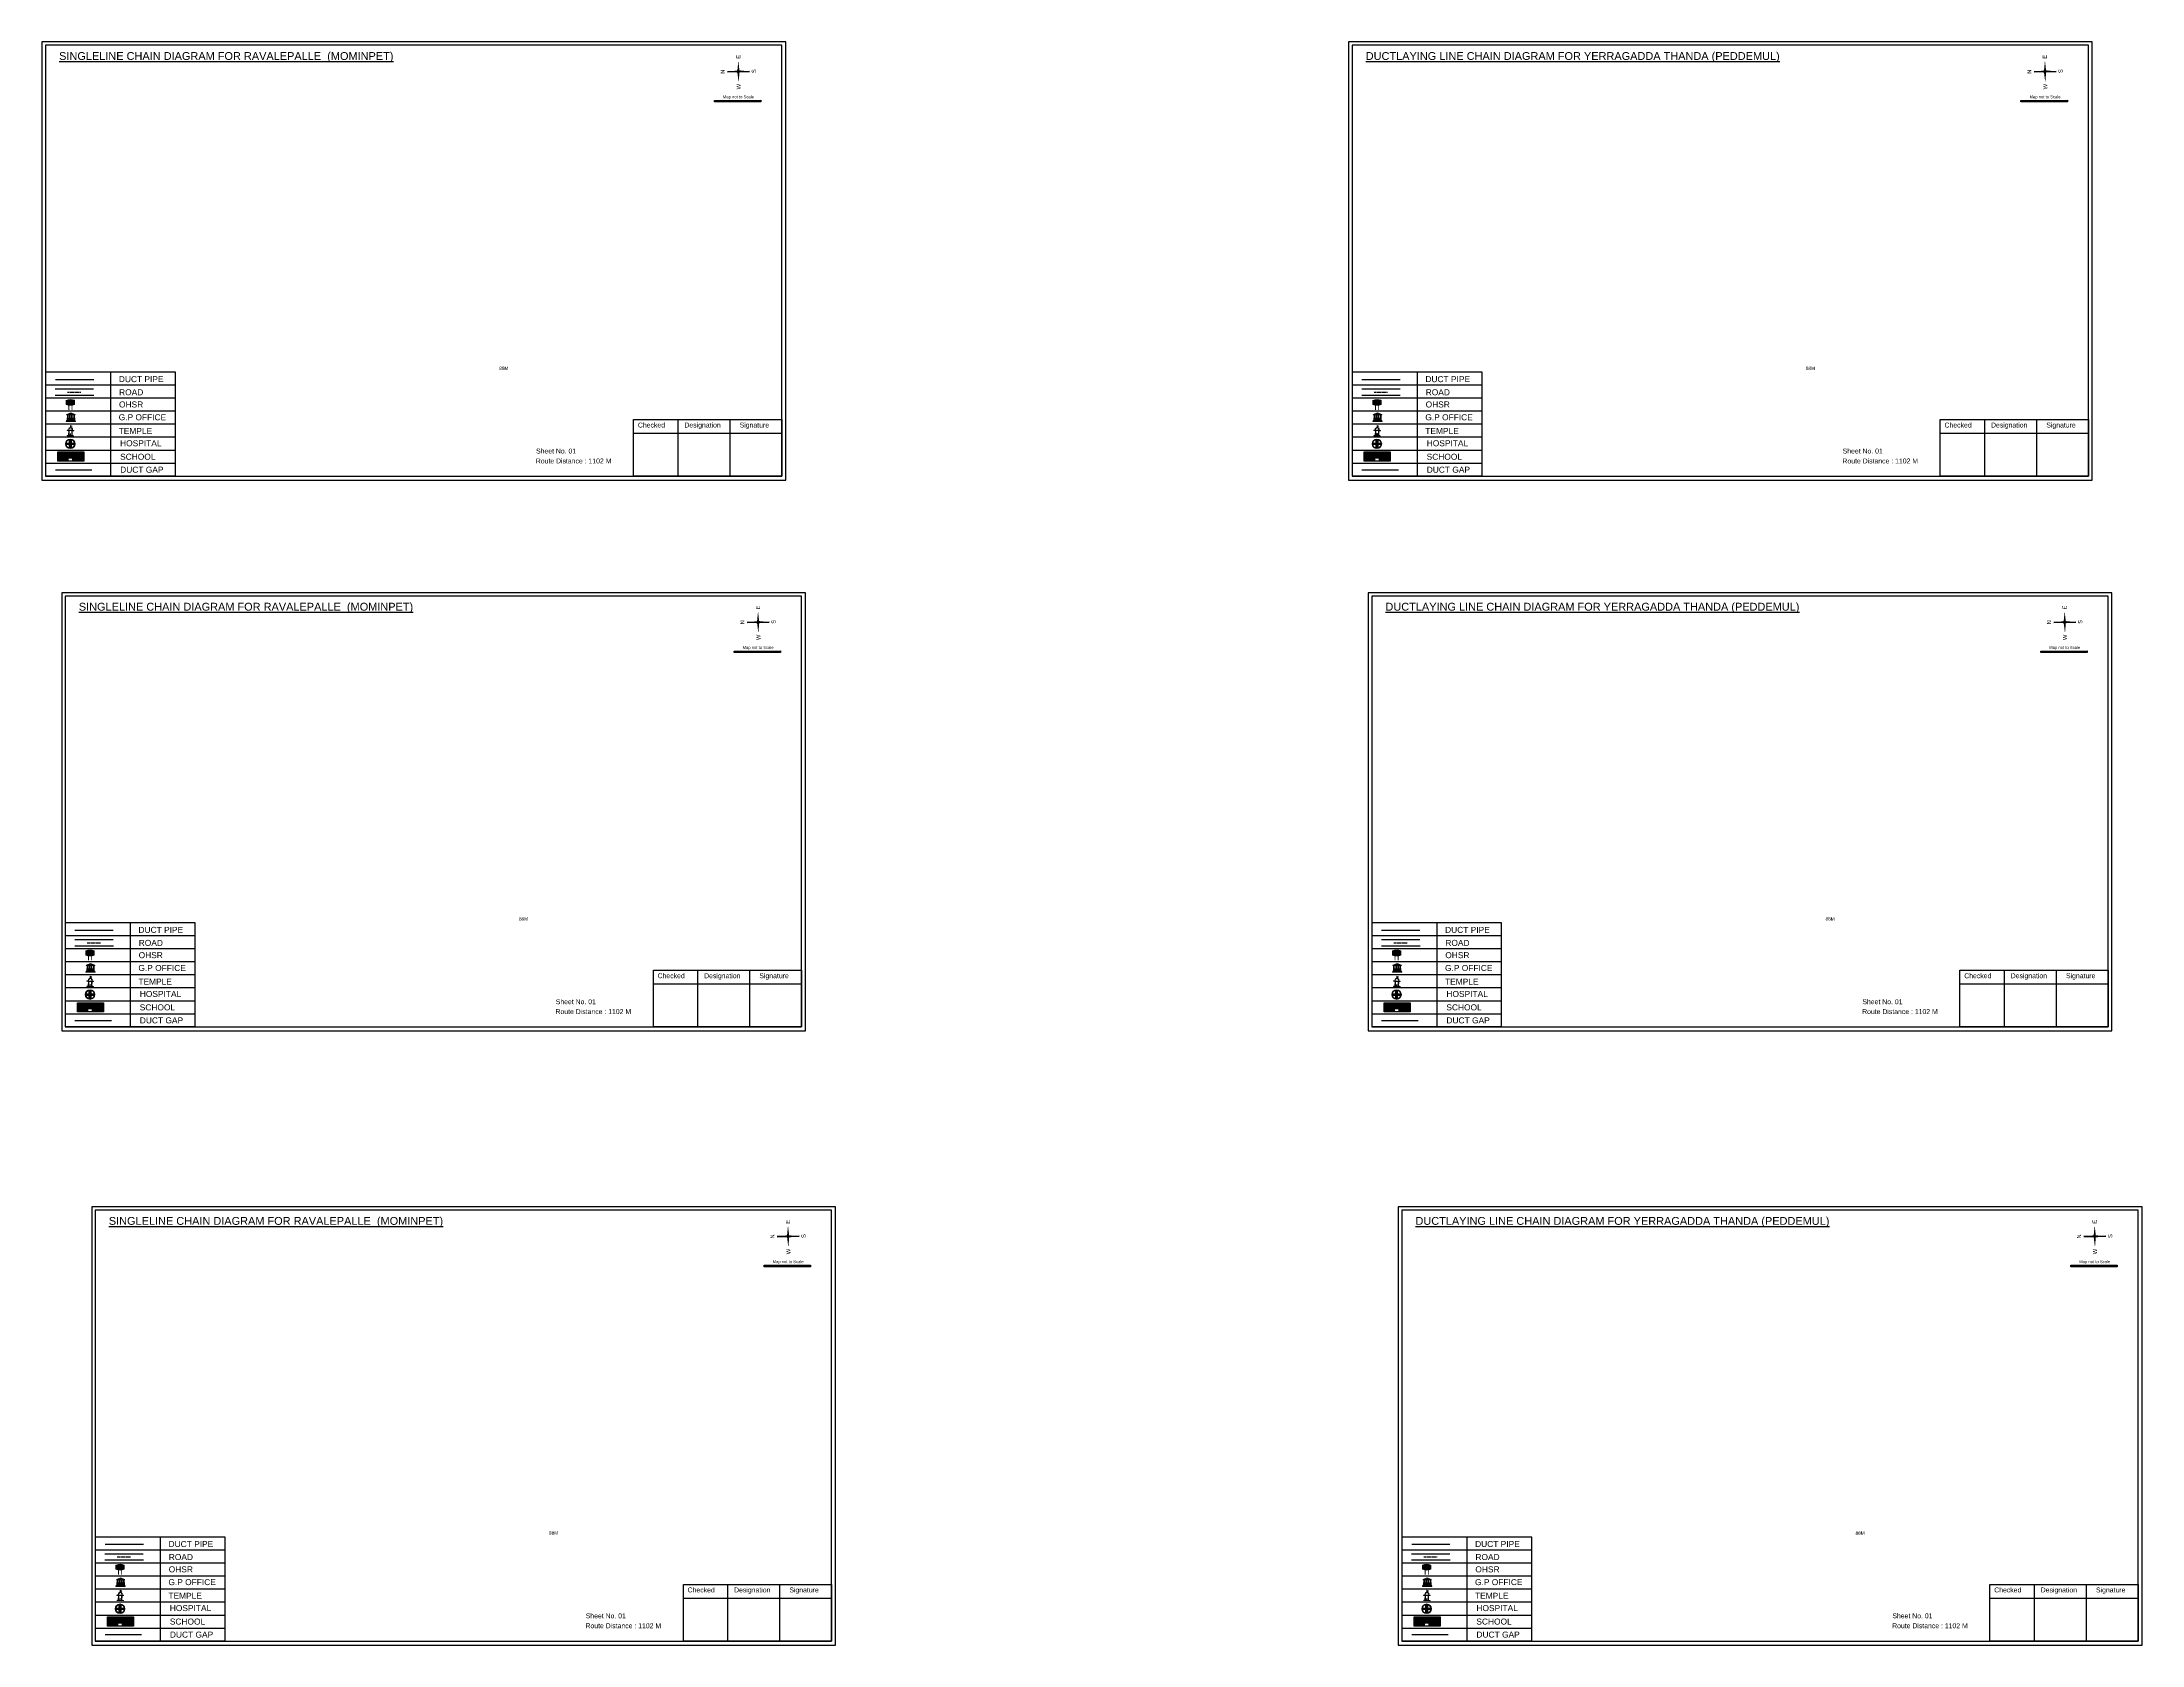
# Model space of a CAD drawing. Header units: inches. Extents: x -117 to 51867, y -12715 to 3423.
# Drawn here: x 36084 to 38598, y -12585 to -10667 of the extents above; entities that cross this region are included whole.
import ezdxf

# ---------------------------------------------------------------- set-up
doc = ezdxf.new("R2010")
doc.units = ezdxf.units.IN
doc.header["$MEASUREMENT"] = 0
doc.linetypes.add('DASHEDX2', pattern=[1.5, 1, -0.5])
doc.layers.add('LANDMARK', color=7, linetype='Continuous')
doc.layers.add('OHT', color=7, linetype='Continuous')
doc.styles.get("Standard").update_dxf_attribs({"font": 'arial.ttf'})

# ---------------------------------------------------------------- blocks, each defined once
blk = doc.blocks.new('OHT')
at = {"linetype": 'Continuous', "lineweight": 0, "true_color": 0x0ffffc}
blk.add_hatch(color=4, dxfattribs=at).paths.add_polyline_path([(0.01, 1), (0, 1, 0.101323), (-0.4, 0.92), (-0.4, 0.52, 0.194075), (0.4, 0.52), (0.4, 0.92, 0.097877)])
at = {"color": 4, "linetype": 'Continuous', "lineweight": 0, "true_color": 0x0ffffc, "flags": 128}
for points in [[(-0.4, 0.52), (-0.4, 0.92)], [(0.4, 0.52), (0.4, 0.92)]]:
    blk.add_lwpolyline(points, dxfattribs=at)
at = {"color": 4, "linetype": 'Continuous', "lineweight": 0, "true_color": 0x0ffffc, "const_width": 0.075, "flags": 128}
for points in [[(-0.15, 0), (-0.15, 0.48)], [(0.15, 0), (0.15, 0.47)]]:
    blk.add_lwpolyline(points, dxfattribs=at)
at = {"color": 4, "linetype": 'Continuous', "lineweight": 0, "true_color": 0x0ffffc}
for centre, radius, start, end in [((0.01, -0.02), 1.02, 67.3109, 113.4711), ((0, 1.51), 1.07, 247.7682, 291.7007)]:
    blk.add_arc(centre, radius, start, end, dxfattribs=at)
blk = doc.blocks.new('Government_Office')
at = {"linetype": 'Continuous', "lineweight": 0, "true_color": 0xff0000}
for points in [[(-0.5, 0.05), (0.5, 0.05), (0.5, 0), (-0.5, 0)], [(-0.45, 0.08), (-0.45, 0.12), (0.45, 0.12), (0.45, 0.08)], [(-0.4, 0.14), (-0.4, 0.18), (0.4, 0.18), (0.4, 0.14)]]:
    blk.add_hatch(color=1, dxfattribs=at).paths.add_polyline_path(points)
h = blk.add_hatch(color=1, dxfattribs=at)
h.paths.add_polyline_path([(0.44, 0.72), (0.45, 0.75), (0, 0.93), (-0.45, 0.75), (-0.44, 0.72)])
h.paths.add_polyline_path([(0.36, 0.75), (-0.36, 0.75), (0, 0.9)], flags=16)
h.paths.add_polyline_path([(0, 0.78, -1), (0, 0.87, -1)], flags=0)
h = blk.add_hatch(color=1, dxfattribs=at)
edge = h.paths.add_edge_path()
edge.add_line((-0.27, 0.2), (-0.3, 0.68))
edge.add_line((-0.3, 0.68), (-0.29, 0.68))
edge.add_arc((-0.28, 0.69), 0.0176, 225.304, 441.5659)
edge.add_line((-0.28, 0.7), (-0.39, 0.7))
edge.add_arc((-0.39, 0.69), 0.0176, 98.4341, 314.696)
edge.add_line((-0.38, 0.68), (-0.37, 0.68))
edge.add_line((-0.37, 0.68), (-0.4, 0.2))
edge.add_line((-0.4, 0.2), (-0.27, 0.2))
h = blk.add_hatch(color=1, dxfattribs=at)
edge = h.paths.add_edge_path()
edge.add_line((-0.05, 0.2), (-0.07, 0.68))
edge.add_line((-0.07, 0.68), (-0.07, 0.68))
edge.add_arc((-0.05, 0.69), 0.0176, 225.304, 441.5659)
edge.add_line((-0.05, 0.7), (-0.17, 0.7))
edge.add_arc((-0.17, 0.69), 0.0176, 98.4341, 314.696)
edge.add_line((-0.16, 0.68), (-0.15, 0.68))
edge.add_line((-0.15, 0.68), (-0.18, 0.2))
edge.add_line((-0.18, 0.2), (-0.05, 0.2))
h = blk.add_hatch(color=1, dxfattribs=at)
edge = h.paths.add_edge_path()
edge.add_arc((0, 0.83), 0.0467, 90, 270)
edge.add_arc((0, 0.83), 0.0467, 270, 450)
h = blk.add_hatch(color=1, dxfattribs=at)
edge = h.paths.add_edge_path()
edge.add_line((0.18, 0.2), (0.15, 0.68))
edge.add_line((0.15, 0.68), (0.16, 0.68))
edge.add_arc((0.17, 0.69), 0.0176, 225.304, 441.5659)
edge.add_line((0.17, 0.7), (0.05, 0.7))
edge.add_arc((0.05, 0.69), 0.0176, 98.4341, 314.696)
edge.add_line((0.07, 0.68), (0.07, 0.68))
edge.add_line((0.07, 0.68), (0.05, 0.2))
edge.add_line((0.05, 0.2), (0.18, 0.2))
h = blk.add_hatch(color=1, dxfattribs=at)
edge = h.paths.add_edge_path()
edge.add_line((0.4, 0.2), (0.37, 0.68))
edge.add_line((0.37, 0.68), (0.38, 0.68))
edge.add_arc((0.39, 0.69), 0.0176, 225.304, 441.5659)
edge.add_line((0.4, 0.7), (0.28, 0.7))
edge.add_arc((0.28, 0.69), 0.0176, 98.4341, 314.696)
edge.add_line((0.29, 0.68), (0.3, 0.68))
edge.add_line((0.3, 0.68), (0.27, 0.2))
edge.add_line((0.27, 0.2), (0.4, 0.2))
at = {"color": 1, "linetype": 'Continuous', "lineweight": 0, "true_color": 0xff0000, "flags": 128}
for points in [[(-0.5, 0.05), (0.5, 0.05), (0.5, 0), (-0.5, 0)], [(-0.45, 0.75), (-0.44, 0.72), (0.44, 0.72), (0.45, 0.75), (0, 0.93)], [(-0.45, 0.08), (-0.45, 0.12), (0.45, 0.12), (0.45, 0.08)], [(-0.4, 0.14), (-0.4, 0.18), (0.4, 0.18), (0.4, 0.14)], [(-0.36, 0.75), (0.36, 0.75), (0, 0.9)]]:
    blk.add_lwpolyline(points, close=True, dxfattribs=at)
for points in [[(-0.27, 0.2), (-0.3, 0.68), (-0.29, 0.68, 1.379694), (-0.28, 0.7), (-0.39, 0.7, 1.379694), (-0.38, 0.68), (-0.37, 0.68), (-0.4, 0.2)], [(-0.05, 0.2), (-0.07, 0.68), (-0.07, 0.68, 1.379694), (-0.05, 0.7), (-0.17, 0.7, 1.379694), (-0.16, 0.68), (-0.15, 0.68), (-0.18, 0.2)], [(0, 0.87, 1), (0, 0.78, 1)], [(0.18, 0.2), (0.15, 0.68), (0.16, 0.68, 1.379694), (0.17, 0.7), (0.05, 0.7, 1.379694), (0.07, 0.68), (0.07, 0.68), (0.05, 0.2)], [(0.4, 0.2), (0.37, 0.68), (0.38, 0.68, 1.379694), (0.4, 0.7), (0.28, 0.7, 1.379694), (0.29, 0.68), (0.3, 0.68), (0.27, 0.2)]]:
    blk.add_lwpolyline(points, format="xyb", close=True, dxfattribs=at)
blk = doc.blocks.new('Temple')
at = {"linetype": 'Continuous', "lineweight": 0, "true_color": 0xff0000}
h = blk.add_hatch(color=1, dxfattribs=at)
edge = h.paths.add_edge_path()
edge.add_line((0.17, 0.49), (0.22, 0.49))
edge.add_line((0.22, 0.49), (0.22, 0.5))
edge.add_line((0.22, 0.5), (0.31, 0.5))
edge.add_line((0.31, 0.5), (0.31, 0.53))
edge.add_line((0.31, 0.53), (0.26, 0.53))
edge.add_line((0.26, 0.53), (0.26, 0.54))
edge.add_line((0.26, 0.54), (0.2, 0.54))
edge.add_spline(control_points=[(0.2, 0.54), (0.2, 0.59), (0.19, 0.64), (0.14, 0.74), (0.09, 0.79), (0.03, 0.8), (0.02, 0.81), (0.01, 0.81)], knot_values=[4.712389, 4.712389, 4.712389, 4.712389, 5.278166, 5.278166, 6.117402, 6.117402, 6.223801, 6.223801, 6.223801, 6.223801], degree=3, periodic=0)
edge.add_line((0.01, 0.81), (0.01, 0.79))
edge.add_line((0.01, 0.79), (-0.01, 0.79))
edge.add_line((-0.01, 0.79), (-0.01, 0.81))
edge.add_spline(control_points=[(-0.01, 0.81), (-0.05, 0.8), (-0.1, 0.78), (-0.17, 0.7), (-0.2, 0.63), (-0.2, 0.55), (-0.2, 0.55), (-0.2, 0.54)], knot_values=[6.343965, 6.343965, 6.343965, 6.343965, 6.956638, 6.956638, 7.795874, 7.795874, 7.853982, 7.853982, 7.853982, 7.853982], degree=3, periodic=0)
edge.add_line((-0.2, 0.54), (-0.26, 0.54))
edge.add_line((-0.26, 0.54), (-0.26, 0.53))
edge.add_line((-0.26, 0.53), (-0.31, 0.53))
edge.add_line((-0.31, 0.53), (-0.31, 0.5))
edge.add_line((-0.31, 0.5), (-0.22, 0.5))
edge.add_line((-0.22, 0.5), (-0.22, 0.49))
edge.add_line((-0.22, 0.49), (-0.17, 0.49))
edge.add_line((-0.17, 0.49), (-0.17, 0.07))
edge.add_arc((-0.2, 0.07), 0.03, -90, 0, ccw=False)
edge.add_line((-0.2, 0.04), (-0.26, 0.04))
edge.add_line((-0.26, 0.04), (-0.26, 0.03))
edge.add_line((-0.26, 0.03), (-0.31, 0.03))
edge.add_line((-0.31, 0.03), (-0.31, 0))
edge.add_line((-0.31, 0), (0.31, 0))
edge.add_line((0.31, 0), (0.31, 0.03))
edge.add_line((0.31, 0.03), (0.26, 0.03))
edge.add_line((0.26, 0.03), (0.26, 0.04))
edge.add_line((0.26, 0.04), (0.2, 0.04))
edge.add_arc((0.2, 0.07), 0.03, 180, 270, ccw=False)
edge.add_line((0.17, 0.07), (0.17, 0.49))
h.paths.add_polyline_path([(0.12, 0.07, -0.414214), (0.1, 0.04), (0.05, 0.04), (0.05, 0.03), (-0.05, 0.03), (-0.05, 0.04), (-0.1, 0.04, -0.414214), (-0.12, 0.07), (-0.12, 0.5), (0.12, 0.5)], flags=16)
edge = h.paths.add_edge_path(flags=16)
edge.add_ellipse((0, 0.54), major_axis=(0, 0.242), ratio=0.722808, start_angle=270, end_angle=450, ccw=False)
edge.add_line((0.17, 0.54), (-0.17, 0.54))
h.paths.add_polyline_path([(0.01, 0.23), (0.01, 0.07), (-0.01, 0.07), (-0.01, 0.23)], flags=0)
at = {"linetype": 'Continuous', "lineweight": 0, "true_color": 0xe66000}
blk.add_hatch(color=32, dxfattribs=at).paths.add_polyline_path([(-0.01, 1), (0.15, 0.93), (0, 0.85)])
at = {"linetype": 'Continuous', "lineweight": 0, "true_color": 0xff0000}
h = blk.add_hatch(color=1, dxfattribs=at)
edge = h.paths.add_edge_path()
edge.add_line((0.01, 0.86), (0, 0.85))
edge.add_line((0, 0.85), (0, 0.93))
edge.add_line((0, 0.93), (-0.01, 0.93))
edge.add_line((-0.01, 0.93), (-0.01, 0.81))
edge.add_spline(control_points=[(-0.01, 0.81), (0, 0.81), (0, 0.81), (0.01, 0.81)], knot_values=[6.223801, 6.223801, 6.223801, 6.223801, 6.343965, 6.343965, 6.343965, 6.343965], degree=3, periodic=0)
edge.add_line((0.01, 0.81), (0.01, 0.86))
h = blk.add_hatch(color=1, dxfattribs=at)
edge = h.paths.add_edge_path()
edge.add_line((0.01, 0.79), (0.01, 0.81))
edge.add_spline(control_points=[(0.01, 0.81), (0, 0.81), (0, 0.81), (-0.01, 0.81)], knot_values=[6.223801, 6.223801, 6.223801, 6.223801, 6.343965, 6.343965, 6.343965, 6.343965], degree=3, periodic=0)
edge.add_line((-0.01, 0.81), (-0.01, 0.79))
edge.add_line((-0.01, 0.79), (0.01, 0.79))
at = {"color": 1, "linetype": 'Continuous', "lineweight": 0, "true_color": 0xff0000, "flags": 128}
blk.add_lwpolyline([(0.2, 0.54), (0.26, 0.54), (0.26, 0.53), (0.31, 0.53), (0.31, 0.5), (0.22, 0.5), (0.22, 0.49), (0.17, 0.49), (0.17, 0.07, 0.414214), (0.2, 0.04), (0.26, 0.04), (0.26, 0.03), (0.31, 0.03), (0.31, 0), (-0.31, 0), (-0.31, 0.03), (-0.26, 0.03), (-0.26, 0.04), (-0.2, 0.04, 0.414214), (-0.17, 0.07), (-0.17, 0.49), (-0.22, 0.49), (-0.22, 0.5), (-0.31, 0.5), (-0.31, 0.53), (-0.26, 0.53), (-0.26, 0.54), (-0.2, 0.54)], format="xyb", dxfattribs=at)
blk.add_lwpolyline([(-0.17, 0.54), (0.17, 0.54)], dxfattribs=at)
blk.add_lwpolyline([(0.12, 0.5), (0.12, 0.07, -0.414214), (0.1, 0.04), (0.05, 0.04), (0.05, 0.03), (-0.05, 0.03), (-0.05, 0.04), (-0.1, 0.04, -0.414214), (-0.12, 0.07), (-0.12, 0.5)], format="xyb", close=True, dxfattribs=at)
at = {"color": 32, "linetype": 'Continuous', "lineweight": 0, "true_color": 0xe66000, "flags": 128}
blk.add_lwpolyline([(-0.01, 1), (0.15, 0.93), (0, 0.85), (-0.01, 1)], dxfattribs=at)
at = {"color": 1, "linetype": 'Continuous', "lineweight": 0, "true_color": 0xff0000, "flags": 128}
for points in [[(0.01, 0.93), (-0.01, 0.93), (-0.01, 0.79), (0.01, 0.79)], [(0.01, 0.23), (-0.01, 0.23), (-0.01, 0.07), (0.01, 0.07)]]:
    blk.add_lwpolyline(points, close=True, dxfattribs=at)
at = {"color": 1, "linetype": 'Continuous', "lineweight": 0, "true_color": 0xff0000}
blk.add_ellipse((0, 0.54), major_axis=(0, 0.242), ratio=0.722808, start_param=4.712389, end_param=7.853982, dxfattribs=at)
blk.add_open_spline([(0.2, 0.54), (0.2, 0.59), (0.19, 0.64), (0.14, 0.74), (0.09, 0.79), (-0.02, 0.82), (-0.08, 0.79), (-0.17, 0.7), (-0.2, 0.63), (-0.2, 0.55), (-0.2, 0.55), (-0.2, 0.54)], degree=3, knots=[4.712389, 4.712389, 4.712389, 4.712389, 5.278166, 5.278166, 6.117402, 6.117402, 6.956638, 6.956638, 7.795874, 7.795874, 7.853982, 7.853982, 7.853982, 7.853982], dxfattribs=at)
blk = doc.blocks.new('*U100')
at = {"color": 0, "linetype": 'DASHEDX2', "transparency": 16777216}
blk.add_line((-8.2, 0), (8, 0), dxfattribs=at)
blk = doc.blocks.new('Hospital')
at = {"linetype": 'Continuous', "lineweight": 0, "true_color": 0x000000}
h = blk.add_hatch(color=18, dxfattribs=at)
h.paths.add_polyline_path([(-0.5, 0, 1), (0.5, 0, 1)])
h.paths.add_polyline_path([(0.45, 0, -1), (-0.45, 0, -1)], flags=16)
at = {"linetype": 'Continuous', "true_color": 0xff0000}
blk.add_hatch(color=1, dxfattribs=at).paths.add_polyline_path([(-0.39, 0.08), (-0.08, 0.08), (-0.08, 0.39), (0.08, 0.39), (0.08, 0.08), (0.39, 0.08), (0.39, -0.08), (0.08, -0.08), (0.08, -0.39), (-0.08, -0.39), (-0.08, -0.08), (-0.39, -0.08)])
at = {"color": 1, "linetype": 'Continuous', "true_color": 0xff0000, "flags": 128}
blk.add_lwpolyline([(-0.39, 0.08), (-0.08, 0.08), (-0.08, 0.39), (0.08, 0.39), (0.08, 0.08), (0.39, 0.08), (0.39, -0.08), (0.08, -0.08), (0.08, -0.39), (-0.08, -0.39), (-0.08, -0.08), (-0.39, -0.08)], close=True, dxfattribs=at)
at = {"color": 18, "linetype": 'Continuous', "lineweight": 0, "true_color": 0x000000}
for radius in [0.5, 0.446]:
    blk.add_circle((0, 0), radius, dxfattribs=at)
blk = doc.blocks.new('*U101')
at = {"color": 0, "linetype": 'DASHEDX2', "transparency": 16777216}
blk.add_line((-8.2, 0), (8, 0), dxfattribs=at)
blk = doc.blocks.new('*U90')
at = {"color": 0, "linetype": 'DASHEDX2', "transparency": 16777216}
blk.add_line((-8.2, 0), (8, 0), dxfattribs=at)
blk = doc.blocks.new('*U91')
at = {"color": 0, "linetype": 'DASHEDX2', "transparency": 16777216}
blk.add_line((-8.2, 0), (8, 0), dxfattribs=at)
blk = doc.blocks.new('*U92')
at = {"color": 0, "linetype": 'DASHEDX2', "transparency": 16777216}
blk.add_line((-8.2, 0), (8, 0), dxfattribs=at)
blk = doc.blocks.new('*U93')
at = {"color": 0, "linetype": 'DASHEDX2', "transparency": 16777216}
blk.add_line((-8.2, 0), (8, 0), dxfattribs=at)

msp = doc.modelspace()

# ---------------------------------------------------------------- hatches: boundary and pattern name
at = {"true_color": 0x0093dd}
h = msp.add_hatch(color=142, dxfattribs=at)
h.dxf.hatch_style = 1
h.paths.add_polyline_path([(36889.2, -10736.4), (36889.2, -10738.3), (36944.7, -10738.1), (36944.7, -10736.3)])
h = msp.add_hatch(color=142, dxfattribs=at)
h.dxf.hatch_style = 1
h.paths.add_polyline_path([(38453.2, -10736.4), (38453.2, -10738.3), (38508.7, -10738.1), (38508.7, -10736.3)])
at = {"true_color": 0xc8c92d}
h = msp.add_hatch(color=52, dxfattribs=at)
h.dxf.hatch_style = 1
h.paths.add_polyline_path([(36109.4, -11157.3), (36103.2, -11157.3), (36103.2, -11168.4), (36109.4, -11168.4)])
h.paths.add_polyline_path([(36134.2, -11157.3), (36128.1, -11157.3), (36128.1, -11168.4), (36134.2, -11168.4)])
at = {"true_color": 0x293189}
h = msp.add_hatch(color=177, dxfattribs=at)
h.dxf.hatch_style = 1
h.paths.add_polyline_path([(36128.1, -11157.3), (36109.4, -11157.3), (36109.4, -11168.4), (36116.4, -11168.4), (36116.4, -11164.8), (36120.3, -11164.8), (36120.3, -11168.4), (36128.1, -11168.4)])
h.paths.add_polyline_path([(36112.1, -11159.8), (36110.7, -11159.8), (36110.7, -11158.5), (36112.1, -11158.5)], flags=16)
h.paths.add_polyline_path([(36124.9, -11159.8), (36124.9, -11158.5), (36126.3, -11158.5), (36126.3, -11159.8)], flags=16)
at = {"true_color": 0xc8c92d}
h = msp.add_hatch(color=52, dxfattribs=at)
h.dxf.hatch_style = 1
h.paths.add_polyline_path([(37673.4, -11157.3), (37667.2, -11157.3), (37667.2, -11168.4), (37673.4, -11168.4)])
h.paths.add_polyline_path([(37698.2, -11157.3), (37692.1, -11157.3), (37692.1, -11168.4), (37698.2, -11168.4)])
at = {"true_color": 0x293189}
h = msp.add_hatch(color=177, dxfattribs=at)
h.dxf.hatch_style = 1
h.paths.add_polyline_path([(37692.1, -11157.3), (37673.4, -11157.3), (37673.4, -11168.4), (37680.4, -11168.4), (37680.4, -11164.8), (37684.2, -11164.8), (37684.2, -11168.4), (37692.1, -11168.4)])
h.paths.add_polyline_path([(37676, -11159.8), (37674.7, -11159.8), (37674.7, -11158.5), (37676, -11158.5)], flags=16)
h.paths.add_polyline_path([(37688.9, -11159.8), (37688.9, -11158.5), (37690.3, -11158.5), (37690.3, -11159.8)], flags=16)
at = {"true_color": 0x0093dd}
h = msp.add_hatch(color=142, dxfattribs=at)
h.dxf.hatch_style = 1
h.paths.add_polyline_path([(36912.8, -11395.6), (36912.8, -11397.4), (36968.3, -11397.3), (36968.3, -11395.4)])
h = msp.add_hatch(color=142, dxfattribs=at)
h.dxf.hatch_style = 1
h.paths.add_polyline_path([(38476.8, -11395.6), (38476.8, -11397.4), (38532.3, -11397.3), (38532.3, -11395.4)])
at = {"true_color": 0xc8c92d}
h = msp.add_hatch(color=52, dxfattribs=at)
h.dxf.hatch_style = 1
h.paths.add_polyline_path([(36133, -11816.5), (36126.8, -11816.5), (36126.8, -11827.6), (36133, -11827.6)])
h.paths.add_polyline_path([(36157.8, -11816.5), (36151.7, -11816.5), (36151.7, -11827.6), (36157.8, -11827.6)])
at = {"true_color": 0x293189}
h = msp.add_hatch(color=177, dxfattribs=at)
h.dxf.hatch_style = 1
h.paths.add_polyline_path([(36151.7, -11816.5), (36133, -11816.5), (36133, -11827.6), (36140, -11827.6), (36140, -11824), (36143.8, -11824), (36143.8, -11827.6), (36151.7, -11827.6)])
h.paths.add_polyline_path([(36135.6, -11819), (36134.3, -11819), (36134.3, -11817.7), (36135.6, -11817.7)], flags=16)
h.paths.add_polyline_path([(36148.5, -11819), (36148.5, -11817.7), (36149.9, -11817.7), (36149.9, -11819)], flags=16)
at = {"true_color": 0xc8c92d}
h = msp.add_hatch(color=52, dxfattribs=at)
h.dxf.hatch_style = 1
h.paths.add_polyline_path([(37697, -11816.5), (37690.8, -11816.5), (37690.8, -11827.6), (37697, -11827.6)])
h.paths.add_polyline_path([(37721.8, -11816.5), (37715.6, -11816.5), (37715.6, -11827.6), (37721.8, -11827.6)])
at = {"true_color": 0x293189}
h = msp.add_hatch(color=177, dxfattribs=at)
h.dxf.hatch_style = 1
h.paths.add_polyline_path([(37715.6, -11816.5), (37697, -11816.5), (37697, -11827.6), (37704, -11827.6), (37704, -11824), (37707.8, -11824), (37707.8, -11827.6), (37715.6, -11827.6)])
h.paths.add_polyline_path([(37699.6, -11819), (37698.3, -11819), (37698.3, -11817.7), (37699.6, -11817.7)], flags=16)
h.paths.add_polyline_path([(37712.5, -11819), (37712.5, -11817.7), (37713.9, -11817.7), (37713.9, -11819)], flags=16)
at = {"true_color": 0x0093dd}
h = msp.add_hatch(color=142, dxfattribs=at)
h.dxf.hatch_style = 1
h.paths.add_polyline_path([(36948.7, -12130.8), (36948.7, -12132.6), (37004.2, -12132.5), (37004.2, -12130.6)])
h = msp.add_hatch(color=142, dxfattribs=at)
h.dxf.hatch_style = 1
h.paths.add_polyline_path([(38512.7, -12130.8), (38512.7, -12132.6), (38568.2, -12132.5), (38568.2, -12130.6)])
at = {"true_color": 0xc8c92d}
h = msp.add_hatch(color=52, dxfattribs=at)
h.dxf.hatch_style = 1
h.paths.add_polyline_path([(36168.9, -12551.7), (36162.7, -12551.7), (36162.7, -12562.8), (36168.9, -12562.8)])
h.paths.add_polyline_path([(36193.7, -12551.7), (36187.6, -12551.7), (36187.6, -12562.8), (36193.7, -12562.8)])
at = {"true_color": 0x293189}
h = msp.add_hatch(color=177, dxfattribs=at)
h.dxf.hatch_style = 1
h.paths.add_polyline_path([(36187.6, -12551.7), (36168.9, -12551.7), (36168.9, -12562.8), (36175.9, -12562.8), (36175.9, -12559.1), (36179.8, -12559.1), (36179.8, -12562.8), (36187.6, -12562.8)])
h.paths.add_polyline_path([(36171.6, -12554.2), (36170.2, -12554.2), (36170.2, -12552.9), (36171.6, -12552.9)], flags=16)
h.paths.add_polyline_path([(36184.4, -12554.2), (36184.4, -12552.9), (36185.8, -12552.9), (36185.8, -12554.2)], flags=16)
at = {"true_color": 0xc8c92d}
h = msp.add_hatch(color=52, dxfattribs=at)
h.dxf.hatch_style = 1
h.paths.add_polyline_path([(37732.9, -12551.7), (37726.7, -12551.7), (37726.7, -12562.8), (37732.9, -12562.8)])
h.paths.add_polyline_path([(37757.7, -12551.7), (37751.6, -12551.7), (37751.6, -12562.8), (37757.7, -12562.8)])
at = {"true_color": 0x293189}
h = msp.add_hatch(color=177, dxfattribs=at)
h.dxf.hatch_style = 1
h.paths.add_polyline_path([(37751.6, -12551.7), (37732.9, -12551.7), (37732.9, -12562.8), (37739.9, -12562.8), (37739.9, -12559.1), (37743.7, -12559.1), (37743.7, -12562.8), (37751.6, -12562.8)])
h.paths.add_polyline_path([(37735.6, -12554.2), (37734.2, -12554.2), (37734.2, -12552.9), (37735.6, -12552.9)], flags=16)
h.paths.add_polyline_path([(37748.4, -12554.2), (37748.4, -12552.9), (37749.8, -12552.9), (37749.8, -12554.2)], flags=16)

# ---------------------------------------------------------------- linework, layer by layer
for p, q in [((36931.3, -10701.7), (36905, -10702.2)), ((36905, -10702.2), (36931.3, -10701.7)), ((36931.3, -10701.7), (36905, -10702.2)), ((36918.1, -10701.9), (36931.3, -10701.7)), ((38495.3, -10701.7), (38469, -10702.2)), ((38469, -10702.2), (38495.3, -10701.7)), ((38495.3, -10701.7), (38469, -10702.2)), ((38482.1, -10701.9), (38495.3, -10701.7)), ((36088.5, -11061.9), (36088.5, -11185.1)), ((36244.1, -11077.5), (36088.5, -11077.5)), ((36100.2, -11081.8), (36146.1, -11081.8)), ((36166.3, -11061.9), (36166.3, -11186.3)), ((37652.5, -11061.9), (37652.5, -11185.1)), ((37808.1, -11077.5), (37652.5, -11077.5)), ((37664.2, -11081.8), (37710.1, -11081.8)), ((37730.3, -11061.9), (37730.3, -11186.3)), ((36244.1, -11093), (36088.5, -11093)), ((36244.1, -11108.6), (36088.5, -11108.6)), ((36100.2, -11089.3), (36146.3, -11089.3)), ((37808.1, -11093), (37652.5, -11093)), ((37808.1, -11108.6), (37652.5, -11108.6)), ((37664.2, -11089.3), (37710.3, -11089.3)), ((36244.1, -11124.1), (36088.5, -11124.1)), ((37808.1, -11124.1), (37652.5, -11124.1)), ((36244.1, -11139.7), (36088.5, -11139.7)), ((36088.5, -11155.2), (36244.1, -11155.2)), ((37808.1, -11139.7), (37652.5, -11139.7)), ((37652.5, -11155.2), (37808.1, -11155.2)), ((36088.5, -11170.8), (36244.1, -11170.8)), ((36088.5, -11185.1), (36088.5, -11186.3)), ((36088.5, -11185.4), (36088.5, -11186.3)), ((37652.5, -11170.8), (37808.1, -11170.8)), ((37652.5, -11185.1), (37652.5, -11186.3)), ((37652.5, -11185.4), (37652.5, -11186.3)), ((36244.1, -11186.3), (36088.5, -11186.3)), ((37808.1, -11186.3), (37652.5, -11186.3)), ((36954.8, -11360.9), (36928.6, -11361.3)), ((36928.6, -11361.3), (36954.8, -11360.9)), ((36954.8, -11360.9), (36928.6, -11361.3)), ((36941.7, -11361.1), (36954.8, -11360.9)), ((38518.8, -11360.9), (38492.5, -11361.3)), ((38492.5, -11361.3), (38518.8, -11360.9)), ((38518.8, -11360.9), (38492.5, -11361.3)), ((38505.7, -11361.1), (38518.8, -11360.9)), ((36112.1, -11721.1), (36112.1, -11844.3)), ((36267.7, -11736.6), (36112.1, -11736.6)), ((36189.9, -11721.1), (36189.9, -11845.5)), ((37676.1, -11721.1), (37676.1, -11844.3)), ((37831.6, -11736.6), (37676.1, -11736.6)), ((37753.9, -11721.1), (37753.9, -11845.5)), ((36267.7, -11752.2), (36112.1, -11752.2)), ((36123.8, -11740.9), (36169.7, -11740.9)), ((36123.8, -11748.4), (36169.9, -11748.4)), ((37831.6, -11752.2), (37676.1, -11752.2)), ((37687.8, -11740.9), (37733.7, -11740.9)), ((37687.8, -11748.4), (37733.9, -11748.4)), ((36267.7, -11767.7), (36112.1, -11767.7)), ((36267.7, -11783.3), (36112.1, -11783.3)), ((37831.6, -11767.7), (37676.1, -11767.7)), ((37831.6, -11783.3), (37676.1, -11783.3)), ((36267.7, -11798.8), (36112.1, -11798.8)), ((37831.6, -11798.8), (37676.1, -11798.8)), ((36112.1, -11814.4), (36267.7, -11814.4)), ((36112.1, -11829.9), (36267.7, -11829.9)), ((37676.1, -11814.4), (37831.6, -11814.4)), ((37676.1, -11829.9), (37831.6, -11829.9)), ((36112.1, -11844.3), (36112.1, -11845.5)), ((36112.1, -11844.5), (36112.1, -11845.5)), ((36267.7, -11845.5), (36112.1, -11845.5)), ((37676.1, -11844.3), (37676.1, -11845.5)), ((37676.1, -11844.5), (37676.1, -11845.5)), ((37831.6, -11845.5), (37676.1, -11845.5)), ((36990.8, -12096.1), (36964.5, -12096.5)), ((36964.5, -12096.5), (36990.8, -12096.1)), ((36990.8, -12096.1), (36964.5, -12096.5)), ((36977.6, -12096.3), (36990.8, -12096.1)), ((38554.8, -12096.1), (38528.5, -12096.5)), ((38528.5, -12096.5), (38554.8, -12096.1)), ((38554.8, -12096.1), (38528.5, -12096.5)), ((38541.6, -12096.3), (38554.8, -12096.1)), ((36148, -12456.3), (36148, -12579.5)), ((36225.8, -12456.3), (36225.8, -12580.7)), ((37712, -12456.3), (37712, -12579.5)), ((37789.8, -12456.3), (37789.8, -12580.7)), ((36303.6, -12471.8), (36148, -12471.8)), ((36303.6, -12487.4), (36148, -12487.4)), ((36159.7, -12476.1), (36205.6, -12476.1)), ((36159.7, -12483.6), (36205.8, -12483.6)), ((37867.6, -12471.8), (37712, -12471.8)), ((37867.6, -12487.4), (37712, -12487.4)), ((37723.7, -12476.1), (37769.6, -12476.1)), ((37723.7, -12483.6), (37769.8, -12483.6)), ((36303.6, -12502.9), (36148, -12502.9)), ((37867.6, -12502.9), (37712, -12502.9)), ((36303.6, -12518.5), (36148, -12518.5)), ((36303.6, -12534), (36148, -12534)), ((37867.6, -12518.5), (37712, -12518.5)), ((37867.6, -12534), (37712, -12534)), ((36148, -12549.6), (36303.6, -12549.6)), ((36148, -12565.1), (36303.6, -12565.1)), ((37712, -12549.6), (37867.6, -12549.6)), ((37712, -12565.1), (37867.6, -12565.1)), ((36148, -12579.5), (36148, -12580.7)), ((36148, -12579.7), (36148, -12580.7)), ((36303.6, -12580.7), (36148, -12580.7)), ((37712, -12579.5), (37712, -12580.7)), ((37712, -12579.7), (37712, -12580.7)), ((37867.6, -12580.7), (37712, -12580.7))]:
    msp.add_line(p, q)
at = {"color": 1}
for p, q in [((36905, -10702.2), (36918.1, -10701.9)), ((38469, -10702.2), (38482.1, -10701.9)), ((36928.6, -11361.3), (36941.7, -11361.1)), ((38492.5, -11361.3), (38505.7, -11361.1)), ((36964.5, -12096.5), (36977.6, -12096.3)), ((38528.5, -12096.5), (38541.6, -12096.3))]:
    msp.add_line(p, q, dxfattribs=at)
at = {"color": 242, "true_color": 0xcd2027}
for p, q in [((36792.6, -11134.9), (36969.9, -11134.9)), ((36845.6, -11118.5), (36845.6, -11186.4)), ((36907.8, -11118.5), (36907.8, -11186.4)), ((38356.6, -11134.9), (38533.9, -11134.9)), ((38409.6, -11118.5), (38409.6, -11186.4)), ((38471.8, -11118.5), (38471.8, -11186.4)), ((36869.2, -11777.6), (36869.2, -11845.5)), ((36931.4, -11777.6), (36931.4, -11845.5)), ((38433.2, -11777.6), (38433.2, -11845.5)), ((38495.4, -11777.6), (38495.4, -11845.5)), ((36816.2, -11794.1), (36993.4, -11794.1)), ((38380.2, -11794.1), (38557.4, -11794.1)), ((36905.1, -12512.8), (36905.1, -12580.7)), ((36967.3, -12512.8), (36967.3, -12580.7)), ((38469.1, -12512.8), (38469.1, -12580.7)), ((38531.3, -12512.8), (38531.3, -12580.7)), ((36852.1, -12529.3), (37029.4, -12529.3)), ((38416.1, -12529.3), (38593.4, -12529.3))]:
    msp.add_line(p, q, dxfattribs=at)
for points in [[(36084.4, -10666.5), (36084.4, -11191), (36974.6, -11191), (36974.6, -10666.5)], [(36088.5, -10670.5), (36088.5, -11186.3), (36969.9, -11186.3), (36969.9, -10670.5)], [(37648.4, -10666.5), (37648.4, -11191), (38538.6, -11191), (38538.6, -10666.5)], [(37652.5, -10670.5), (37652.5, -11186.3), (38533.9, -11186.3), (38533.9, -10670.5)], [(36134.3, -11157.3), (36134.3, -11168.4), (36103.2, -11168.4), (36103.2, -11157.3)], [(36112.1, -11158.5), (36112.1, -11159.8), (36110.7, -11159.8), (36110.7, -11158.5)], [(36124.9, -11159.8), (36124.9, -11158.5), (36126.3, -11158.5), (36126.3, -11159.8)], [(37698.3, -11157.3), (37698.3, -11168.4), (37667.2, -11168.4), (37667.2, -11157.3)], [(37676, -11158.5), (37676, -11159.8), (37674.7, -11159.8), (37674.7, -11158.5)], [(37688.9, -11159.8), (37688.9, -11158.5), (37690.3, -11158.5), (37690.3, -11159.8)], [(36108, -11325.7), (36108, -11850.2), (36998.2, -11850.2), (36998.2, -11325.7)], [(36112.1, -11329.7), (36112.1, -11845.5), (36993.4, -11845.5), (36993.4, -11329.7)], [(37672, -11325.7), (37672, -11850.2), (38562.1, -11850.2), (38562.1, -11325.7)], [(37676.1, -11329.7), (37676.1, -11845.5), (38557.4, -11845.5), (38557.4, -11329.7)], [(36157.9, -11816.5), (36157.9, -11827.6), (36126.8, -11827.6), (36126.8, -11816.5)], [(36135.6, -11817.7), (36135.6, -11819), (36134.3, -11819), (36134.3, -11817.7)], [(36148.5, -11819), (36148.5, -11817.7), (36149.9, -11817.7), (36149.9, -11819)], [(37721.9, -11816.5), (37721.9, -11827.6), (37690.8, -11827.6), (37690.8, -11816.5)], [(37699.6, -11817.7), (37699.6, -11819), (37698.3, -11819), (37698.3, -11817.7)], [(37712.5, -11819), (37712.5, -11817.7), (37713.9, -11817.7), (37713.9, -11819)], [(36143.9, -12060.9), (36143.9, -12585.4), (37034.1, -12585.4), (37034.1, -12060.9)], [(36148, -12064.9), (36148, -12580.7), (37029.4, -12580.7), (37029.4, -12064.9)], [(37707.9, -12060.9), (37707.9, -12585.4), (38598.1, -12585.4), (38598.1, -12060.9)], [(37712, -12064.9), (37712, -12580.7), (38593.4, -12580.7), (38593.4, -12064.9)], [(36193.8, -12551.7), (36193.8, -12562.8), (36162.7, -12562.8), (36162.7, -12551.7)], [(36171.6, -12552.9), (36171.6, -12554.2), (36170.2, -12554.2), (36170.2, -12552.9)], [(36184.4, -12554.2), (36184.4, -12552.9), (36185.8, -12552.9), (36185.8, -12554.2)], [(37757.8, -12551.7), (37757.8, -12562.8), (37726.7, -12562.8), (37726.7, -12551.7)], [(37735.6, -12552.9), (37735.6, -12554.2), (37734.2, -12554.2), (37734.2, -12552.9)], [(37748.4, -12554.2), (37748.4, -12552.9), (37749.8, -12552.9), (37749.8, -12554.2)]]:
    msp.add_lwpolyline(points, close=True)
at = {"color": 142, "true_color": 0x0093dd}
for points in [[(36944.7, -10738.1), (36889.2, -10738.3), (36889.2, -10736.4), (36944.7, -10736.3), (36944.7, -10738.1)], [(38508.7, -10738.1), (38453.2, -10738.3), (38453.2, -10736.4), (38508.7, -10736.3), (38508.7, -10738.1)], [(36968.3, -11397.3), (36912.8, -11397.4), (36912.8, -11395.6), (36968.3, -11395.4), (36968.3, -11397.3)], [(38532.3, -11397.3), (38476.8, -11397.4), (38476.8, -11395.6), (38532.3, -11395.4), (38532.3, -11397.3)], [(37004.2, -12132.5), (36948.7, -12132.6), (36948.7, -12130.8), (37004.2, -12130.6), (37004.2, -12132.5)], [(38568.2, -12132.5), (38512.7, -12132.6), (38512.7, -12130.8), (38568.2, -12130.6), (38568.2, -12132.5)]]:
    msp.add_lwpolyline(points, dxfattribs=at)
for points in [[(36244.1, -11186.3), (36244.1, -11061.9), (36088.5, -11061.9)], [(37808.1, -11186.3), (37808.1, -11061.9), (37652.5, -11061.9)], [(36115.1, -11168.4), (36115.1, -11164.3), (36121.6, -11164.3), (36121.6, -11168.4)], [(37679.1, -11168.4), (37679.1, -11164.3), (37685.6, -11164.3), (37685.6, -11168.4)], [(36267.7, -11845.5), (36267.7, -11721.1), (36112.1, -11721.1)], [(37831.6, -11845.5), (37831.6, -11721.1), (37676.1, -11721.1)], [(36138.6, -11827.6), (36138.6, -11823.5), (36145.2, -11823.5), (36145.2, -11827.6)], [(37702.6, -11827.6), (37702.6, -11823.5), (37709.2, -11823.5), (37709.2, -11827.6)], [(36303.6, -12580.7), (36303.6, -12456.3), (36148, -12456.3)], [(37867.6, -12580.7), (37867.6, -12456.3), (37712, -12456.3)], [(36174.6, -12562.8), (36174.6, -12558.7), (36181.1, -12558.7), (36181.1, -12562.8)], [(37738.6, -12562.8), (37738.6, -12558.7), (37745.1, -12558.7), (37745.1, -12562.8)]]:
    msp.add_lwpolyline(points)
at = {"color": 242, "true_color": 0xcd2027}
for points in [[(36969.9, -11186.4), (36792.6, -11186.4), (36792.6, -11118.5), (36969.9, -11118.5)], [(38533.9, -11186.4), (38356.6, -11186.4), (38356.6, -11118.5), (38533.9, -11118.5)], [(36993.4, -11845.5), (36816.2, -11845.5), (36816.2, -11777.6), (36993.4, -11777.6)], [(38557.4, -11845.5), (38380.2, -11845.5), (38380.2, -11777.6), (38557.4, -11777.6)], [(37029.4, -12580.7), (36852.1, -12580.7), (36852.1, -12512.8), (37029.4, -12512.8)], [(38593.4, -12580.7), (38416.1, -12580.7), (38416.1, -12512.8), (38593.4, -12512.8)]]:
    msp.add_lwpolyline(points, close=True, dxfattribs=at)
at = {"color": 1}
for points in [[(36918.2, -10703.2), (36918.1, -10700.4), (36905, -10702.2)], [(36918.2, -10703.2), (36918.1, -10700.4), (36905, -10702.2)], [(38482.1, -10703.2), (38482.1, -10700.4), (38469, -10702.2)], [(38482.1, -10703.2), (38482.1, -10700.4), (38469, -10702.2)], [(36941.7, -11362.4), (36941.7, -11359.6), (36928.6, -11361.3)], [(36941.7, -11362.4), (36941.7, -11359.6), (36928.6, -11361.3)], [(38505.7, -11362.4), (38505.7, -11359.6), (38492.5, -11361.3)], [(38505.7, -11362.4), (38505.7, -11359.6), (38492.5, -11361.3)], [(36977.7, -12097.6), (36977.6, -12094.8), (36964.5, -12096.5)], [(36977.7, -12097.6), (36977.6, -12094.8), (36964.5, -12096.5)], [(38541.6, -12097.6), (38541.6, -12094.8), (38528.5, -12096.5)], [(38541.6, -12097.6), (38541.6, -12094.8), (38528.5, -12096.5)]]:
    msp.add_solid(points, dxfattribs=at)
for points in [[(36919.4, -10701.9), (36916.6, -10702), (36917.9, -10688.8)], [(36919.4, -10701.9), (36916.6, -10702), (36917.9, -10688.8)], [(36919.4, -10701.9), (36916.6, -10702), (36918.3, -10715.1)], [(36919.4, -10701.9), (36916.6, -10702), (36918.3, -10715.1)], [(36918.2, -10703.2), (36918.1, -10700.4), (36931.3, -10701.7)], [(36918.2, -10703.2), (36918.1, -10700.4), (36931.3, -10701.7)], [(38483.4, -10701.9), (38480.6, -10702), (38481.9, -10688.8)], [(38483.4, -10701.9), (38480.6, -10702), (38481.9, -10688.8)], [(38483.4, -10701.9), (38480.6, -10702), (38482.3, -10715.1)], [(38483.4, -10701.9), (38480.6, -10702), (38482.3, -10715.1)], [(38482.1, -10703.2), (38482.1, -10700.4), (38495.3, -10701.7)], [(38482.1, -10703.2), (38482.1, -10700.4), (38495.3, -10701.7)], [(36943, -11361.1), (36940.2, -11361.1), (36941.5, -11348)], [(36943, -11361.1), (36940.2, -11361.1), (36941.5, -11348)], [(36943, -11361.1), (36940.2, -11361.1), (36941.9, -11374.2)], [(36943, -11361.1), (36940.2, -11361.1), (36941.9, -11374.2)], [(36941.7, -11362.4), (36941.7, -11359.6), (36954.8, -11360.9)], [(36941.7, -11362.4), (36941.7, -11359.6), (36954.8, -11360.9)], [(38507, -11361.1), (38504.2, -11361.1), (38505.5, -11348)], [(38507, -11361.1), (38504.2, -11361.1), (38505.5, -11348)], [(38507, -11361.1), (38504.2, -11361.1), (38505.9, -11374.2)], [(38507, -11361.1), (38504.2, -11361.1), (38505.9, -11374.2)], [(38505.7, -11362.4), (38505.7, -11359.6), (38518.8, -11360.9)], [(38505.7, -11362.4), (38505.7, -11359.6), (38518.8, -11360.9)], [(36978.9, -12096.2), (36976.1, -12096.3), (36977.4, -12083.1)], [(36978.9, -12096.2), (36976.1, -12096.3), (36977.4, -12083.1)], [(38542.9, -12096.2), (38540.1, -12096.3), (38541.4, -12083.1)], [(38542.9, -12096.2), (38540.1, -12096.3), (38541.4, -12083.1)], [(36978.9, -12096.2), (36976.1, -12096.3), (36977.8, -12109.4)], [(36978.9, -12096.2), (36976.1, -12096.3), (36977.8, -12109.4)], [(36977.7, -12097.6), (36977.6, -12094.8), (36990.8, -12096.1)], [(36977.7, -12097.6), (36977.6, -12094.8), (36990.8, -12096.1)], [(38542.9, -12096.2), (38540.1, -12096.3), (38541.8, -12109.4)], [(38542.9, -12096.2), (38540.1, -12096.3), (38541.8, -12109.4)], [(38541.6, -12097.6), (38541.6, -12094.8), (38554.8, -12096.1)], [(38541.6, -12097.6), (38541.6, -12094.8), (38554.8, -12096.1)]]:
    msp.add_solid(points)
at = {"layer": 'OHT', "color": 5}
for p, q in [((36100.4, -11070.4), (36146.3, -11070.4)), ((37664.4, -11070.4), (37710.2, -11070.4)), ((36123.9, -11729.5), (36169.8, -11729.5)), ((37687.9, -11729.5), (37733.8, -11729.5)), ((36159.9, -12464.7), (36205.8, -12464.7)), ((37723.9, -12464.7), (37769.7, -12464.7))]:
    msp.add_line(p, q, dxfattribs=at)
at = {"layer": 'OHT', "color": 1}
for p, q in [((36100.4, -11178.6), (36144, -11178.6)), ((37664.4, -11178.6), (37708, -11178.6)), ((36123.9, -11837.7), (36167.5, -11837.7)), ((37687.9, -11837.7), (37731.5, -11837.7)), ((36159.9, -12572.9), (36203.5, -12572.9)), ((37723.9, -12572.9), (37767.5, -12572.9))]:
    msp.add_line(p, q, dxfattribs=at)

# ---------------------------------------------------------------- block references
at = {"linetype": 'DASHEDX2'}
for name, p in [('*U100', (36123.2, -11085.5)), ('*U101', (37687.2, -11085.5)), ('*U90', (36146.8, -11744.7)), ('*U91', (37710.8, -11744.7)), ('*U92', (36182.7, -12479.9)), ('*U93', (37746.7, -12479.9))]:
    msp.add_blockref(name, p, dxfattribs=at)
at = {"layer": 'LANDMARK'}
for name, p, xscale, yscale, zscale in [('Government_Office', (36119, -11121), 11.32114773247135, 11.32114773247135, 11.32114773247135), ('Government_Office', (37683, -11121), 11.32114773247135, 11.32114773247135, 11.32114773247135), ('Hospital', (36118.3, -11147.6), 11.41772014427468, 11.41772014427468, 11.41772014427468), ('Hospital', (37682.3, -11147.6), 11.41772014427468, 11.41772014427468, 11.41772014427468), ('Government_Office', (36142.5, -11780.1), 11.32114773247135, 11.32114773247135, 11.32114773247135), ('Government_Office', (37706.5, -11780.1), 11.32114773247135, 11.32114773247135, 11.32114773247135), ('Hospital', (36141.9, -11806.8), 11.41772014427468, 11.41772014427468, 11.41772014427468), ('Hospital', (37705.8, -11806.8), 11.41772014427468, 11.41772014427468, 11.41772014427468), ('Government_Office', (36178.5, -12515.3), 11.32114773247135, 11.32114773247135, 11.32114773247135), ('Government_Office', (37742.5, -12515.3), 11.32114773247135, 11.32114773247135, 11.32114773247135), ('Hospital', (36177.8, -12542), 11.41772014427468, 11.41772014427468, 11.41772014427468), ('Hospital', (37741.8, -12542), 11.41772014427468, 11.41772014427468, 11.41772014427468)]:
    msp.add_blockref(name, p, dxfattribs=dict(at, xscale=xscale, yscale=yscale, zscale=zscale))
at = {"layer": 'LANDMARK', "xscale": 12.62452535729322, "yscale": 12.62452535729322, "zscale": 12.62452535729322, "rotation": 358.3713438591284}
for p in [(36118.4, -11138.1), (37682.4, -11138.1), (36142, -11797.3), (37706, -11797.3), (36177.9, -12532.4), (37741.9, -12532.4)]:
    msp.add_blockref('Temple', p, dxfattribs=at)
at = {"layer": 'OHT', "xscale": 12.45189723782068, "yscale": 12.45189723782068, "zscale": 12.45189723782068}
for p in [(36118.4, -11106.9), (37682.4, -11106.9), (36141.9, -11766), (37705.9, -11766), (36177.9, -12501.2), (37741.9, -12501.2)]:
    msp.add_blockref('OHT', p, dxfattribs=at)

# ---------------------------------------------------------------- texts
at = {"color": 242, "true_color": 0xcd2027}
for s, p in [('%%USINGLELINE CHAIN DIAGRAM FOR RAVALEPALLE  (MOMINPET)', (36104.9, -10688)), ('%%UDUCTLAYING LINE CHAIN DIAGRAM FOR YERRAGADDA THANDA (PEDDEMUL)', (37668.9, -10688)), ('%%USINGLELINE CHAIN DIAGRAM FOR RAVALEPALLE  (MOMINPET)', (36128.5, -11347.2)), ('%%UDUCTLAYING LINE CHAIN DIAGRAM FOR YERRAGADDA THANDA (PEDDEMUL)', (37692.5, -11347.2)), ('%%USINGLELINE CHAIN DIAGRAM FOR RAVALEPALLE  (MOMINPET)', (36164.4, -12082.4)), ('%%UDUCTLAYING LINE CHAIN DIAGRAM FOR YERRAGADDA THANDA (PEDDEMUL)', (37728.4, -12082.4))]:
    msp.add_text(s, height=9.375, dxfattribs=at).set_placement(p)
for s, p in [('E', (36920.3, -10686.6)), ('E', (38484.3, -10686.6)), ('N', (36901.7, -10704.5)), ('S', (36939, -10703.7)), ('N', (38465.7, -10704.5)), ('S', (38503, -10703.7)), ('W', (36920.9, -10723.2)), ('W', (38484.9, -10723.2)), ('N', (36925.3, -11363.6)), ('E', (36943.9, -11345.8)), ('S', (36962.6, -11362.9)), ('N', (38489.3, -11363.6)), ('E', (38507.9, -11345.8)), ('S', (38526.6, -11362.9)), ('W', (36944.5, -11382.4)), ('W', (38508.5, -11382.4)), ('E', (36979.8, -12081)), ('E', (38543.8, -12081)), ('N', (36961.2, -12098.8)), ('W', (36980.4, -12117.6)), ('S', (36998.5, -12098.1)), ('N', (38525.2, -12098.8)), ('W', (38544.4, -12117.6)), ('S', (38562.5, -12098.1))]:
    msp.add_text(s, height=4.95, rotation=91.0063).set_placement(p)
for s, height, p in [('Map not to Scale', 3.542, (36899.4, -10733.9)), ('Map not to Scale', 3.542, (38463.4, -10733.9)), ('88M', 4, (36631.7, -11059)), ('88M', 4, (38195.7, -11059)), ('DUCT PIPE', 7.18, (36176.4, -11073.7)), ('ROAD ', 7.18, (36176.7, -11089.4)), ('DUCT PIPE', 7.18, (37740.3, -11073.7)), ('ROAD ', 7.18, (37740.7, -11089.4)), ('OHSR', 7.18, (36176.6, -11104)), ('OHSR', 7.18, (37740.6, -11104)), ('TEMPLE', 7.18, (36176.2, -11135.7)), ('G.P OFFICE', 7.18, (36176.2, -11119.3)), ('Checked', 5.89, (36797.7, -11128)), ('Designation', 5.886, (36853.4, -11128)), ('Signature', 5.89, (36919.5, -11128)), ('TEMPLE', 7.18, (37740.2, -11135.7)), ('G.P OFFICE', 7.18, (37740.2, -11119.3)), ('Checked', 5.89, (38361.7, -11128)), ('Designation', 5.886, (38417.4, -11128)), ('Signature', 5.89, (38483.5, -11128)), ('SCHOOL', 7.18, (36177.9, -11166.6)), ('HOSPITAL', 7.18, (36177.9, -11150.4)), ('Sheet No. 01', 5.886, (36675.8, -11159.1)), ('SCHOOL', 7.18, (37741.8, -11166.6)), ('HOSPITAL', 7.18, (37741.9, -11150.4)), ('Sheet No. 01', 5.886, (38239.8, -11159.1)), ('DUCT GAP', 7.18, (36178, -11182.1)), ('Route Distance : 1102 M', 5.886, (36675.5, -11171)), ('DUCT GAP', 7.18, (37741.9, -11182.1)), ('Route Distance : 1102 M', 5.886, (38239.5, -11171)), ('Map not to Scale', 3.542, (36923, -11393.1)), ('Map not to Scale', 3.542, (38487, -11393.1)), ('DUCT PIPE', 7.18, (36199.9, -11732.9)), ('88M', 4, (36655.3, -11718.2)), ('DUCT PIPE', 7.18, (37763.9, -11732.9)), ('88M', 4, (38219.3, -11718.2)), ('OHSR', 7.18, (36200.1, -11763.2)), ('ROAD ', 7.18, (36200.2, -11748.5)), ('OHSR', 7.18, (37764.1, -11763.2)), ('ROAD ', 7.18, (37764.2, -11748.5)), ('TEMPLE', 7.18, (36199.8, -11794.9)), ('G.P OFFICE', 7.18, (36199.8, -11778.5)), ('Checked', 5.89, (36821.3, -11787.2)), ('Designation', 5.886, (36877, -11787.2)), ('Signature', 5.89, (36943.1, -11787.2)), ('TEMPLE', 7.18, (37763.8, -11794.9)), ('G.P OFFICE', 7.18, (37763.8, -11778.5)), ('Checked', 5.89, (38385.3, -11787.2)), ('Designation', 5.886, (38441, -11787.2)), ('Signature', 5.89, (38507.1, -11787.2)), ('HOSPITAL', 7.18, (36201.5, -11809.6)), ('Sheet No. 01', 5.886, (36699.4, -11818.3)), ('HOSPITAL', 7.18, (37765.5, -11809.6)), ('Sheet No. 01', 5.886, (38263.4, -11818.3)), ('SCHOOL', 7.18, (36201.4, -11825.7)), ('DUCT GAP', 7.18, (36201.5, -11841.3)), ('Route Distance : 1102 M', 5.886, (36699.1, -11830.1)), ('SCHOOL', 7.18, (37765.4, -11825.7)), ('DUCT GAP', 7.18, (37765.5, -11841.3)), ('Route Distance : 1102 M', 5.886, (38263.1, -11830.1)), ('Map not to Scale', 3.542, (36958.9, -12128.3)), ('Map not to Scale', 3.542, (38522.9, -12128.3)), ('DUCT PIPE', 7.18, (36235.9, -12468.1)), ('88M', 4, (36691.3, -12453.4)), ('DUCT PIPE', 7.18, (37799.8, -12468.1)), ('88M', 4, (38255.2, -12453.4)), ('OHSR', 7.18, (36236.1, -12498.4)), ('ROAD ', 7.18, (36236.2, -12483.7)), ('OHSR', 7.18, (37800.1, -12498.4)), ('ROAD ', 7.18, (37800.2, -12483.7)), ('G.P OFFICE', 7.18, (36235.7, -12513.7)), ('Checked', 5.89, (36857.2, -12522.4)), ('Designation', 5.886, (36912.9, -12522.4)), ('Signature', 5.89, (36979, -12522.4)), ('G.P OFFICE', 7.18, (37799.7, -12513.7)), ('Checked', 5.89, (38421.2, -12522.4)), ('Designation', 5.886, (38476.9, -12522.4)), ('Signature', 5.89, (38543, -12522.4)), ('TEMPLE', 7.18, (36235.7, -12530.1)), ('HOSPITAL', 7.18, (36237.4, -12544.8)), ('TEMPLE', 7.18, (37799.7, -12530.1)), ('HOSPITAL', 7.18, (37801.4, -12544.8)), ('SCHOOL', 7.18, (36237.4, -12560.9)), ('Sheet No. 01', 5.886, (36735.3, -12553.4)), ('Route Distance : 1102 M', 5.886, (36735, -12565.3)), ('SCHOOL', 7.18, (37801.3, -12560.9)), ('Route Distance : 1102 M', 5.886, (38299, -12565.3)), ('Sheet No. 01', 5.886, (38299.3, -12553.4)), ('DUCT GAP', 7.18, (36237.5, -12576.5)), ('DUCT GAP', 7.18, (37801.4, -12576.5))]:
    msp.add_text(s, height=height).set_placement(p)

doc.saveas('drawing.dxf')
